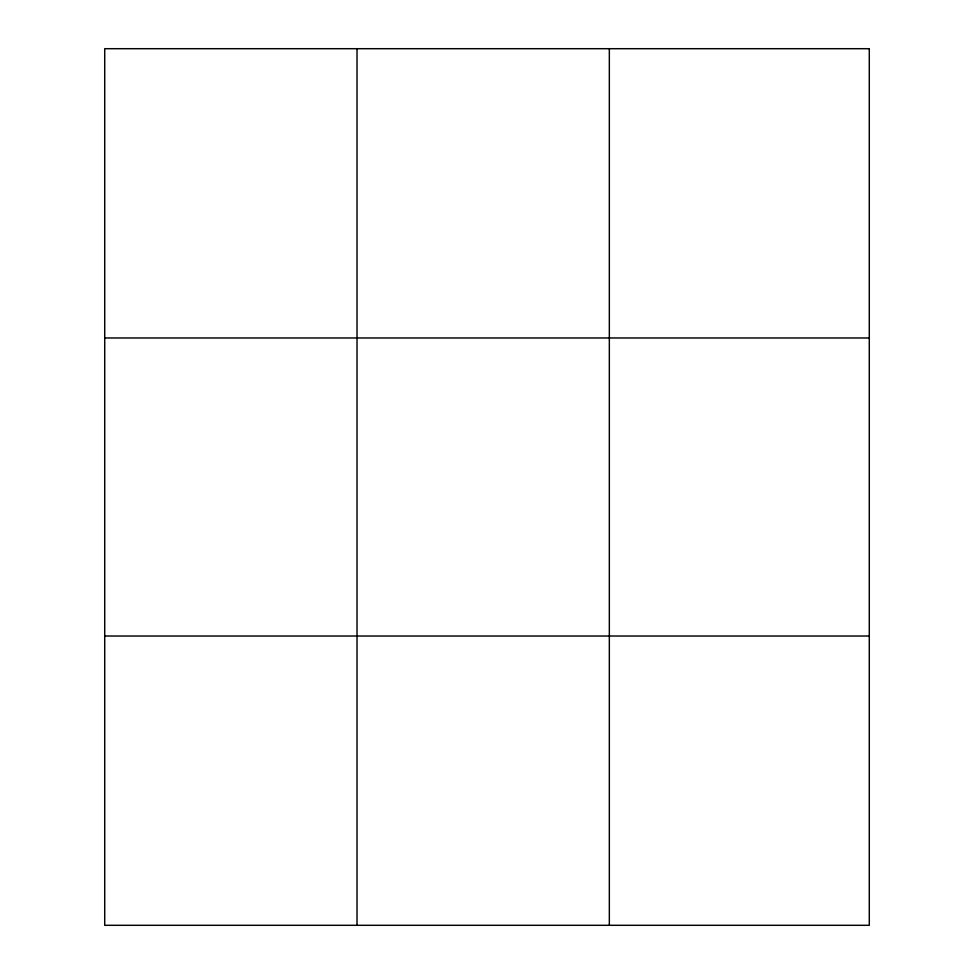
<?xml version="1.0" encoding="UTF-8"?>
<svg xmlns="http://www.w3.org/2000/svg" width="974" height="974" viewBox="0 0 974 974"><rect width="100%" height="100%" fill="white"/><g stroke="black" fill="none" stroke-linecap="round" stroke-linejoin="round"><path stroke-width="1.46" d="M357.02 48.7L357.02 925.3M609.334 48.7L609.334 925.3M104.717 337.978L869.283 337.978M104.717 636.022L869.283 636.022M869.283 48.7L869.283 925.3L104.717 925.3L104.717 48.7L869.283 48.7"/></g></svg>
